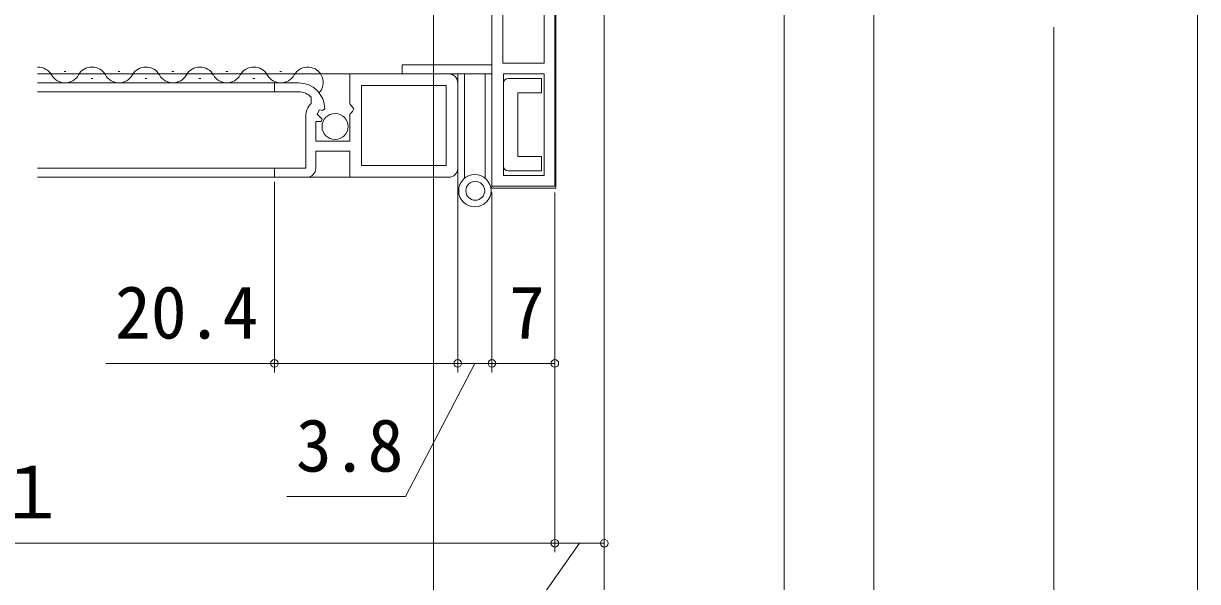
# Model space of a CAD drawing. Units: millimetres, scale not verified. Extents: x -1188 to -190, y -840 to 759.
# Drawn here: x -782.6 to -652, y -329.8 to -267.8 of the extents above; entities that cross this region are included whole.
import ezdxf
from ezdxf.enums import TextEntityAlignment as Align

# ---------------------------------------------------------------- set-up
doc = ezdxf.new("R2010")
doc.units = ezdxf.units.MM
doc.header["$LTSCALE"] = 4
for name, color, linetype, lineweight in [('0-3_YKK_11', 7, 'Continuous', 9), ('0-4_YKK_12', 2, 'Continuous', 9), ('0-6_YKK_13', 4, 'Continuous', 9), ('0-7_YKK_D', 6, 'Continuous', 9)]:
    doc.layers.add(name, color=color, linetype=linetype, lineweight=lineweight)
doc.styles.add('ＭＳ ゴシック', font='')
doc.styles.get('ＭＳ ゴシック').set_extended_font_data('MS Gothic')

msp = doc.modelspace()

# ---------------------------------------------------------------- linework, layer by layer
at = {"layer": '0-3_YKK_11'}
for p, q in [((-723.507, -232.374), (-723.507, -285.874)), ((-730.507, -272.374), (-730.507, -251.874)), ((-729.307, -272.174), (-729.307, -253.074)), ((-724.707, -253.074), (-724.707, -272.174)), ((-724.707, -253.074), (-724.707, -272.174)), ((-740.507, -272.374), (-730.507, -272.374)), ((-740.507, -273.374), (-740.507, -272.374)), ((-724.707, -272.174), (-729.307, -272.174)), ((-746.309, -273.374), (-746.309, -276.705)), ((-735.309, -273.374), (-746.309, -273.374)), ((-730.507, -273.374), (-740.507, -273.374)), ((-730.507, -285.874), (-730.507, -273.374)), ((-724.707, -273.374), (-729.207, -273.374)), ((-729.207, -273.374), (-729.207, -284.674)), ((-729.207, -273.374), (-729.207, -284.674)), ((-724.707, -284.674), (-724.707, -273.374)), ((-754.709, -274.374), (-754.709, -275.374)), ((-752.009, -274.374), (-754.709, -274.374)), ((-754.709, -275.374), (-752.009, -275.374)), ((-745.009, -274.674), (-745.009, -283.574)), ((-735.609, -274.674), (-745.009, -274.674)), ((-735.609, -283.574), (-735.609, -274.674)), ((-734.309, -283.874), (-734.309, -274.374)), ((-750.622, -275.975), (-750.632, -276.668)), ((-746.309, -276.705), (-745.856, -277.246)), ((-751.209, -278.074), (-751.209, -283.874)), ((-749.95, -277.85), (-749.68, -277.382)), ((-749.385, -278.416), (-749.95, -277.85)), ((-749.68, -277.382), (-749.361, -277.467)), ((-749.361, -277.467), (-749.109, -277.274)), ((-746.009, -277.574), (-746.309, -277.874)), ((-746.309, -277.874), (-746.309, -280.874)), ((-745.856, -277.246), (-746.009, -277.574)), ((-750.109, -278.674), (-749.492, -278.674)), ((-750.109, -280.874), (-750.109, -278.674)), ((-749.492, -278.674), (-749.385, -278.416)), ((-746.309, -280.874), (-750.109, -280.874)), ((-750.109, -281.974), (-746.309, -281.974)), ((-750.109, -283.874), (-750.109, -281.974)), ((-746.309, -281.974), (-746.309, -284.874)), ((-754.709, -283.874), (-754.709, -284.874)), ((-751.209, -283.874), (-754.709, -283.874)), ((-745.009, -283.574), (-735.609, -283.574)), ((-745.009, -283.574), (-735.609, -283.574)), ((-729.207, -284.674), (-724.707, -284.674)), ((-754.709, -284.874), (-751.109, -284.874)), ((-746.309, -284.874), (-735.309, -284.874)), ((-723.507, -285.874), (-730.507, -285.874))]:
    msp.add_line(p, q, dxfattribs=at)
for centre, radius, start, end in [((-735.309, -274.374), 1, 359.99911, 90.00002), ((-752.009, -277.274), 2.9, 359.99997, 89.99994), ((-752.009, -277.274), 1.9, 43.13254, 89.99997), ((-749.209, -278.074), 2, 135.34262, 179.99997), ((-751.109, -283.874), 1, 270, 359.99998), ((-735.309, -283.874), 1, 270, 359.99913)]:
    msp.add_arc(centre, radius, start, end, dxfattribs=at)
at = {"layer": '0-4_YKK_12'}
for p, q in [((-745.809, -273.374), (-781.056, -273.374)), ((-778.102, -273.114), (-777.902, -273.114)), ((-775.102, -273.874), (-774.902, -273.874)), ((-772.102, -273.114), (-771.902, -273.114)), ((-769.102, -273.874), (-768.902, -273.874)), ((-766.102, -273.114), (-765.902, -273.114)), ((-763.102, -273.874), (-762.902, -273.874)), ((-760.102, -273.114), (-759.902, -273.114)), ((-757.102, -273.874), (-756.902, -273.874)), ((-754.102, -273.114), (-753.902, -273.114)), ((-754.209, -274.374), (-781.056, -274.374)), ((-754.209, -275.374), (-781.056, -275.374)), ((-754.209, -283.874), (-781.056, -283.874)), ((-745.785, -284.874), (-781.056, -284.874))]:
    msp.add_line(p, q, dxfattribs=at)
for centre, start, end in [((-781.002, -274.333), 29.20253, 91.81432), ((-775.002, -274.333), 29.20253, 150.79745), ((-769.002, -274.333), 29.20253, 150.79745), ((-763.002, -274.333), 29.20253, 150.79745), ((-757.002, -274.333), 29.20253, 150.79745), ((-751.002, -274.333), 315.57903, 150.79745), ((-778.002, -272.656), 209.20253, 330.79745), ((-772.002, -272.656), 209.20253, 330.79745), ((-766.002, -272.656), 209.20253, 330.79745), ((-760.002, -272.656), 209.20253, 330.79745), ((-754.002, -272.656), 209.20253, 330.79745)]:
    msp.add_arc(centre, 1.718, start, end, dxfattribs=at)
at = {"layer": '0-6_YKK_13'}
for p, q in [((-730.509, -286.073), (-730.509, -251.873)), ((-723.409, -251.873), (-723.409, -286.073)), ((-734.307, -273.374), (-734.307, -286.374)), ((-734.207, -273.374), (-733.457, -273.374)), ((-733.557, -273.374), (-733.557, -285.013)), ((-731.257, -273.374), (-730.507, -273.374)), ((-731.257, -273.374), (-731.257, -285.013)), ((-730.507, -273.374), (-730.507, -284.624)), ((-725.007, -273.874), (-728.707, -273.874)), ((-729.207, -274.374), (-729.207, -283.674)), ((-727.607, -275.474), (-727.607, -282.574)), ((-725.007, -282.574), (-727.607, -282.574)), ((-725.007, -282.574), (-725.007, -284.174)), ((-725.007, -284.174), (-728.707, -284.174)), ((-723.409, -286.073), (-730.509, -286.073))]:
    msp.add_line(p, q, dxfattribs=at)
msp.add_lwpolyline([(-725.007, -273.874), (-725.007, -275.474), (-727.607, -275.474)], dxfattribs=at)
for centre, radius in [((-747.959, -279.23), 1.45), ((-732.407, -286.374), 1.8), ((-732.357, -286.374), 1.05)]:
    msp.add_circle(centre, radius, dxfattribs=at)
for centre, start, end in [((-728.707, -274.374), 90, 180), ((-728.707, -283.674), 180, 270)]:
    msp.add_arc(centre, 0.5, start, end, dxfattribs=at)
at = {"layer": '0-7_YKK_D'}
for p, q in [((-737.004, -232.875), (-737.004, -389.375)), ((-652.005, -248.172), (-652.005, -389.375)), ((-698.006, -251.072), (-698.006, -409.375)), ((-698.006, -251.072), (-698.006, -409.375)), ((-688.005, -251.072), (-688.005, -409.375)), ((-688.005, -251.072), (-688.005, -409.375)), ((-718.003, -265.874), (-718.003, -326.574)), ((-718.006, -268.172), (-718.006, -389.375)), ((-718.006, -268.172), (-718.006, -389.375)), ((-668.006, -268.172), (-668.006, -389.375)), ((-668.006, -268.172), (-668.006, -389.375)), ((-754.709, -285.374), (-754.709, -306.574)), ((-734.309, -284.874), (-734.309, -306.574)), ((-734.309, -284.874), (-734.309, -306.574)), ((-730.507, -286.574), (-730.507, -306.574)), ((-730.507, -286.574), (-730.507, -306.574)), ((-723.507, -286.574), (-723.507, -326.574)), ((-723.507, -286.574), (-723.507, -306.574)), ((-723.507, -286.574), (-723.507, -326.574)), ((-754.709, -305.574), (-773.449, -305.574)), ((-734.309, -305.574), (-754.709, -305.574)), ((-732.408, -305.574), (-740.116, -320.37)), ((-734.309, -305.574), (-730.507, -305.574)), ((-730.507, -305.574), (-723.507, -305.574)), ((-740.116, -320.37), (-753.316, -320.37)), ((-723.507, -325.574), (-947.498, -325.574)), ((-720.755, -325.574), (-739.833, -352.484)), ((-718.003, -325.574), (-723.507, -325.574))]:
    msp.add_line(p, q, dxfattribs=at)
for centre in [(-754.709, -305.574), (-734.309, -305.574), (-734.309, -305.574), (-730.507, -305.574), (-730.507, -305.574), (-723.507, -305.574), (-723.507, -325.574), (-723.507, -325.574), (-718.003, -325.574)]:
    msp.add_circle(centre, 0.425, dxfattribs=at)

# ---------------------------------------------------------------- texts
at = {"layer": '0-7_YKK_D', "color": 4, "style": 'ＭＳ ゴシック'}
for s, p in [('20.4', (-772.449, -304.574)), ('7', (-728.607, -304.574)), ('3.8', (-752.316, -319.37)), ('網戸出来幅＝ＷＳ－５１', (-865.743, -324.574))]:
    msp.add_text(s, height=5.865, dxfattribs=at).set_placement(p, align=Align.BOTTOM_LEFT)

doc.saveas('drawing.dxf')
